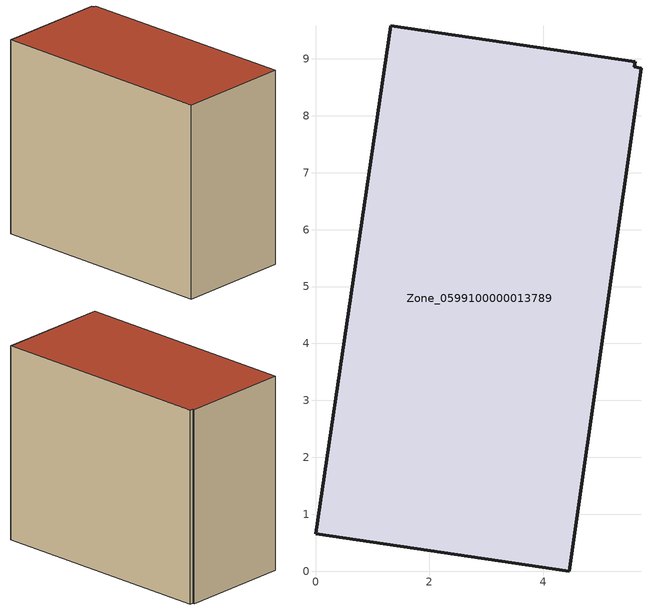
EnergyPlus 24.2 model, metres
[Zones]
Zone_0599100000013789
 floor ground (C_G): 4.46,0 0,0.66 1.32,9.58 5.61,8.95 5.6,8.86 5.72,8.84 z0
 wall outside (C_F): 0,0.66 4.46,0 5.72,8.84 5.6,8.86 5.61,8.95 1.32,9.58 0,0.66 z0:7.69
 roof outside (C_R): 5.61,8.95 1.32,9.58 0,0.66 4.46,0 5.72,8.84 5.6,8.86 z7.69
[BUILDING]
Pand.0599100000013789: North Axis=0; Terrain=City; Loads Convergence Tolerance Value=0.04; Temperature Convergence Tolerance Value=0.4; Solar Distribution=FullExterior; Maximum Number of Warmup Days=25; Minimum Number of Warmup Days=1
[Site:Location]
Rotterdam.The.Hague.AP_ZH_NLD Design_Conditions: Latitude=51.96; Longitude=4.45; Time Zone=1; Elevation=-4.5
[SITE:GROUNDTEMPERATURE:BUILDINGSURFACE]
18, 18, 18, 18, 18, 18, 18, 18, 18, 18, 18, 18
[MATERIAL] Thermal Absorptance=0.9; Solar Absorptance=0.7; Visible Absorptance=0.7
Name | Roughness | Thickness | Conductivity | Density | Specific Heat
G.TI.1946-1964 | MediumSmooth | 0.15 | 1 | 540 | 1210
F.TI.1946-1964 | Rough | 0.3 | 0.857143 | 1920 | 840
R.TI.1946-1964 | MediumRough | 0.2 | 0.277778 | 1500 | 1000
[CONSTRUCTION]
C_G: G.TI.1946-1964
C_F: F.TI.1946-1964
C_R: R.TI.1946-1964
[ZONE]
Zone_0599100000013789: Type=1; Multiplier=1; Ceiling Height=Autocalculate; Volume=Autocalculate; Floor Area=autocalculate; Part of Total Floor Area=Yes
[ZONEINFILTRATION:DESIGNFLOWRATE]
Infil_Zone_0599100000013789: Zone or ZoneList or Space or SpaceList=Zone_0599100000013789; Schedule=AlwaysOn; Design Flow Rate Calculation Method=Flow/Area; Flow Rate per Floor Area=0.003; Constant Term Coefficient=1; Temperature Term Coefficient=0; Velocity Term Coefficient=0; Velocity Squared Term Coefficient=0
[HVACTEMPLATE:ZONE:IDEALLOADSAIRSYSTEM]
Zone_0599100000013789: Maximum Heating Supply Air Temperature=50; Minimum Cooling Supply Air Temperature=13; Maximum Heating Supply Air Humidity Ratio=0.0156; Minimum Cooling Supply Air Humidity Ratio=0.0077; Heating Limit=NoLimit; Cooling Limit=NoLimit; Dehumidification Control Type=ConstantSensibleHeatRatio; Cooling Sensible Heat Ratio=0.7; Dehumidification Setpoint=60; Humidification Control Type=None; Humidification Setpoint=30; Outdoor Air Method=None; Outdoor Air Flow Rate per Person=0.00944; Outdoor Air Flow Rate per Zone Floor Area=0; Outdoor Air Flow Rate per Zone=0; Demand Controlled Ventilation Type=None; Outdoor Air Economizer Type=NoEconomizer; Heat Recovery Type=None; Sensible Heat Recovery Effectiveness=0.7; Latent Heat Recovery Effectiveness=0.65
[ZONECONTROL:THERMOSTAT]
ThermostatControl_Zone_0599100000013789: Zone or ZoneList=Zone_0599100000013789; Control Type Schedule=DualSetpointControlType; Control 1=Thermostat_Zone_0599100000013789; Temperature Difference Between Cutout And Setpoint=0
[THERMOSTATSETPOINT:DUALSETPOINT]
Thermostat_Zone_0599100000013789: Heating Setpoint Temperature Schedule=HeatingSetpoint_Zone_0599100000013789; Cooling Setpoint Temperature Schedule=CoolingSetpoint_Zone_0599100000013789
[SCHEDULE:COMPACT]
HeatingSetpoint_Zone_0599100000013789: Through: 12/31, For: AllDays, Until: 24:00, 21
CoolingSetpoint_Zone_0599100000013789: Through: 12/31, For: AllDays, Until: 24:00, 24
DualSetpointControlType: Through: 12/31, For: AllDays, Until: 24:00, 4
AlwaysOn: Through: 12/31, For: AllDays, Until: 24:00, 1
